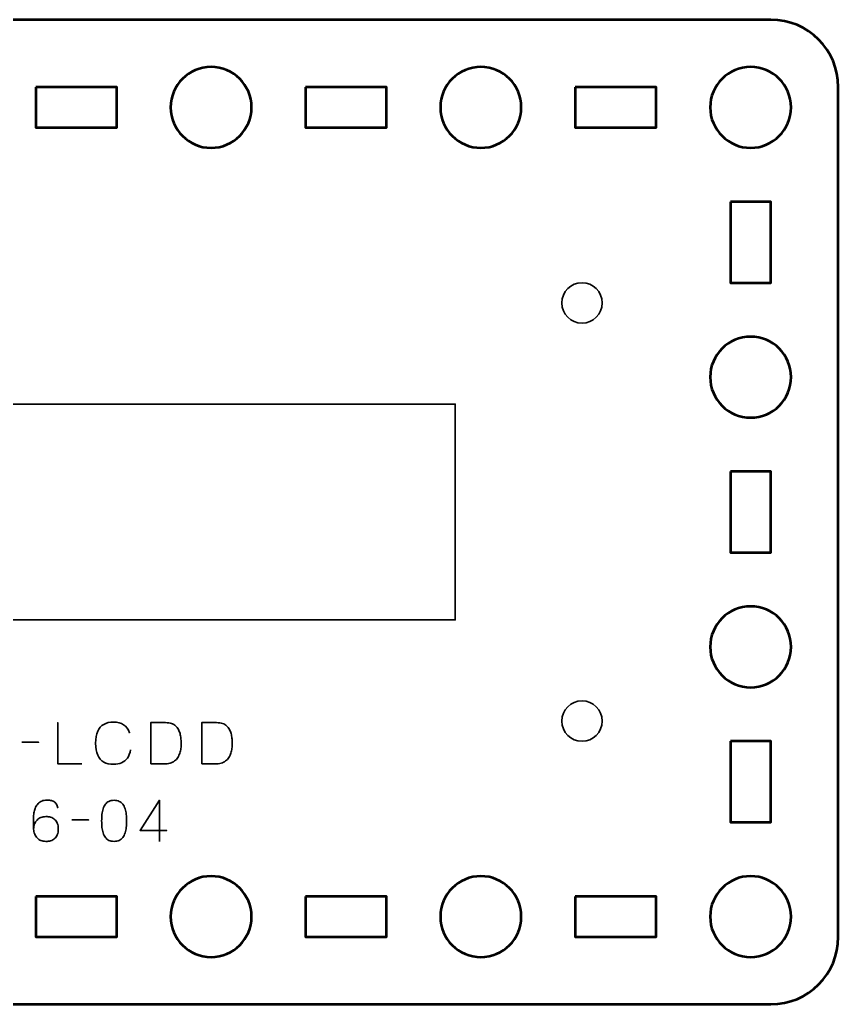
# Model space of a CAD drawing. Header units: centimetres. Extents: x -64.7 to 31.2, y -38.5 to 7.
# Drawn here: x -41.92 to -35.85, y -18.5 to -11.2 of the extents above; entities that cross this region are included whole.
import ezdxf

# ---------------------------------------------------------------- set-up
doc = ezdxf.new("R2010")
doc.units = ezdxf.units.CM
doc.header["$MEASUREMENT"] = 0
doc.layers.add('Layer 1', color=7, linetype='Continuous')

msp = doc.modelspace()

# ---------------------------------------------------------------- linework, layer by layer
at = {"layer": 'Layer 1', "lineweight": 53}
for points, knots in [([(-46.64991, -11.19999), (-46.64991, -11.19999), (-36.34994, -11.19999), (-36.34994, -11.19999), (-36.34994, -11.19999), (-36.07295, -11.19999), (-35.84999, -11.42308), (-35.84999, -11.70008), (-35.84999, -11.70008), (-35.84999, -11.70008), (-35.84999, -18.00005), (-35.84999, -18.00005), (-35.84999, -18.00005), (-35.84999, -18.27702), (-36.07295, -18.50001), (-36.34994, -18.50001), (-36.34994, -18.50001), (-36.34994, -18.50001), (-46.64991, -18.50001), (-46.64991, -18.50001), (-46.64991, -18.50001), (-46.92691, -18.50001), (-47.15001, -18.27702), (-47.15001, -18.00005), (-47.15001, -18.00005), (-47.15001, -18.00005), (-47.15001, -11.70008), (-47.15001, -11.70008), (-47.15001, -11.70008), (-47.15001, -11.42308), (-46.92691, -11.19999), (-46.64991, -11.19999)], [0, 0, 0, 0, 0.125, 0.125, 0.125, 0.125, 0.25, 0.25, 0.25, 0.25, 0.375, 0.375, 0.375, 0.375, 0.5, 0.5, 0.5, 0.5, 0.625, 0.625, 0.625, 0.625, 0.75, 0.75, 0.75, 0.75, 0.875, 0.875, 0.875, 0.875, 1, 1, 1, 1]), ([(-40.20001, -11.85002), (-40.20001, -12.01579), (-40.33425, -12.15002), (-40.50002, -12.15002), (-40.50002, -12.15002), (-40.66568, -12.15002), (-40.80002, -12.01579), (-40.80002, -11.85002), (-40.80002, -11.85002), (-40.80002, -11.68435), (-40.66568, -11.55001), (-40.50002, -11.55001), (-40.50002, -11.55001), (-40.33425, -11.55001), (-40.20001, -11.68435), (-40.20001, -11.85002)], [0, 0, 0, 0, 0.25, 0.25, 0.25, 0.25, 0.5, 0.5, 0.5, 0.5, 0.75, 0.75, 0.75, 0.75, 1, 1, 1, 1]), ([(-38.19994, -11.85002), (-38.19994, -12.01579), (-38.33431, -12.15002), (-38.49994, -12.15002), (-38.49994, -12.15002), (-38.66571, -12.15002), (-38.79994, -12.01579), (-38.79994, -11.85002), (-38.79994, -11.85002), (-38.79994, -11.68435), (-38.66571, -11.55001), (-38.49994, -11.55001), (-38.49994, -11.55001), (-38.33431, -11.55001), (-38.19994, -11.68435), (-38.19994, -11.85002)], [0, 0, 0, 0, 0.25, 0.25, 0.25, 0.25, 0.5, 0.5, 0.5, 0.5, 0.75, 0.75, 0.75, 0.75, 1, 1, 1, 1]), ([(-36.20002, -11.85002), (-36.20002, -12.01579), (-36.33435, -12.15002), (-36.49997, -12.15002), (-36.49997, -12.15002), (-36.66564, -12.15002), (-36.79998, -12.01579), (-36.79998, -11.85002), (-36.79998, -11.85002), (-36.79998, -11.68435), (-36.66564, -11.55001), (-36.49997, -11.55001), (-36.49997, -11.55001), (-36.33435, -11.55001), (-36.20002, -11.68435), (-36.20002, -11.85002)], [0, 0, 0, 0, 0.25, 0.25, 0.25, 0.25, 0.5, 0.5, 0.5, 0.5, 0.75, 0.75, 0.75, 0.75, 1, 1, 1, 1]), ([(-41.79993, -11.70008), (-41.79993, -11.70008), (-41.19993, -11.70008), (-41.19993, -11.70008), (-41.19993, -11.70008), (-41.19993, -11.70008), (-41.19993, -12.00009), (-41.19993, -12.00009), (-41.19993, -12.00009), (-41.19993, -12.00009), (-41.79993, -12.00009), (-41.79993, -12.00009), (-41.79993, -12.00009), (-41.79993, -12.00009), (-41.79993, -11.70008), (-41.79993, -11.70008)], [0, 0, 0, 0, 0.25, 0.25, 0.25, 0.25, 0.5, 0.5, 0.5, 0.5, 0.75, 0.75, 0.75, 0.75, 1, 1, 1, 1]), ([(-39.79996, -11.70008), (-39.79996, -11.70008), (-39.19996, -11.70008), (-39.19996, -11.70008), (-39.19996, -11.70008), (-39.19996, -11.70008), (-39.19996, -12.00009), (-39.19996, -12.00009), (-39.19996, -12.00009), (-39.19996, -12.00009), (-39.79996, -12.00009), (-39.79996, -12.00009), (-39.79996, -12.00009), (-39.79996, -12.00009), (-39.79996, -11.70008), (-39.79996, -11.70008)], [0, 0, 0, 0, 0.25, 0.25, 0.25, 0.25, 0.5, 0.5, 0.5, 0.5, 0.75, 0.75, 0.75, 0.75, 1, 1, 1, 1]), ([(-37.80003, -11.70008), (-37.80003, -11.70008), (-37.20003, -11.70008), (-37.20003, -11.70008), (-37.20003, -11.70008), (-37.20003, -11.70008), (-37.20003, -12.00009), (-37.20003, -12.00009), (-37.20003, -12.00009), (-37.20003, -12.00009), (-37.80003, -12.00009), (-37.80003, -12.00009), (-37.80003, -12.00009), (-37.80003, -12.00009), (-37.80003, -11.70008), (-37.80003, -11.70008)], [0, 0, 0, 0, 0.25, 0.25, 0.25, 0.25, 0.5, 0.5, 0.5, 0.5, 0.75, 0.75, 0.75, 0.75, 1, 1, 1, 1]), ([(-36.64991, -12.55003), (-36.64991, -12.55003), (-36.3499, -12.55003), (-36.3499, -12.55003), (-36.3499, -12.55003), (-36.3499, -12.55003), (-36.3499, -13.15004), (-36.3499, -13.15004), (-36.3499, -13.15004), (-36.3499, -13.15004), (-36.64991, -13.15004), (-36.64991, -13.15004), (-36.64991, -13.15004), (-36.64991, -13.15004), (-36.64991, -12.55003), (-36.64991, -12.55003)], [0, 0, 0, 0, 0.25, 0.25, 0.25, 0.25, 0.5, 0.5, 0.5, 0.5, 0.75, 0.75, 0.75, 0.75, 1, 1, 1, 1]), ([(-36.20002, -13.85009), (-36.20002, -14.01572), (-36.33435, -14.15009), (-36.49997, -14.15009), (-36.49997, -14.15009), (-36.66564, -14.15009), (-36.79998, -14.01572), (-36.79998, -13.85009), (-36.79998, -13.85009), (-36.79998, -13.68432), (-36.66564, -13.55009), (-36.49997, -13.55009), (-36.49997, -13.55009), (-36.33435, -13.55009), (-36.20002, -13.68432), (-36.20002, -13.85009)], [0, 0, 0, 0, 0.25, 0.25, 0.25, 0.25, 0.5, 0.5, 0.5, 0.5, 0.75, 0.75, 0.75, 0.75, 1, 1, 1, 1]), ([(-36.64991, -14.55), (-36.64991, -14.55), (-36.3499, -14.55), (-36.3499, -14.55), (-36.3499, -14.55), (-36.3499, -14.55), (-36.3499, -15.14999), (-36.3499, -15.14999), (-36.3499, -15.14999), (-36.3499, -15.14999), (-36.64991, -15.14999), (-36.64991, -15.14999), (-36.64991, -15.14999), (-36.64991, -15.14999), (-36.64991, -14.55), (-36.64991, -14.55)], [0, 0, 0, 0, 0.25, 0.25, 0.25, 0.25, 0.5, 0.5, 0.5, 0.5, 0.75, 0.75, 0.75, 0.75, 1, 1, 1, 1]), ([(-36.20002, -15.85001), (-36.20002, -16.01568), (-36.33435, -16.15001), (-36.49997, -16.15001), (-36.49997, -16.15001), (-36.66564, -16.15001), (-36.79998, -16.01568), (-36.79998, -15.85001), (-36.79998, -15.85001), (-36.79998, -15.68438), (-36.66564, -15.55001), (-36.49997, -15.55001), (-36.49997, -15.55001), (-36.33435, -15.55001), (-36.20002, -15.68438), (-36.20002, -15.85001)], [0, 0, 0, 0, 0.25, 0.25, 0.25, 0.25, 0.5, 0.5, 0.5, 0.5, 0.75, 0.75, 0.75, 0.75, 1, 1, 1, 1]), ([(-36.64991, -16.55006), (-36.64991, -16.55006), (-36.3499, -16.55006), (-36.3499, -16.55006), (-36.3499, -16.55006), (-36.3499, -16.55006), (-36.3499, -17.15007), (-36.3499, -17.15007), (-36.3499, -17.15007), (-36.3499, -17.15007), (-36.64991, -17.15007), (-36.64991, -17.15007), (-36.64991, -17.15007), (-36.64991, -17.15007), (-36.64991, -16.55006), (-36.64991, -16.55006)], [0, 0, 0, 0, 0.25, 0.25, 0.25, 0.25, 0.5, 0.5, 0.5, 0.5, 0.75, 0.75, 0.75, 0.75, 1, 1, 1, 1]), ([(-40.20001, -17.84998), (-40.20001, -18.01575), (-40.33425, -18.14998), (-40.50002, -18.14998), (-40.50002, -18.14998), (-40.66568, -18.14998), (-40.80002, -18.01575), (-40.80002, -17.84998), (-40.80002, -17.84998), (-40.80002, -17.68431), (-40.66568, -17.54998), (-40.50002, -17.54998), (-40.50002, -17.54998), (-40.33425, -17.54998), (-40.20001, -17.68431), (-40.20001, -17.84998)], [0, 0, 0, 0, 0.25, 0.25, 0.25, 0.25, 0.5, 0.5, 0.5, 0.5, 0.75, 0.75, 0.75, 0.75, 1, 1, 1, 1]), ([(-38.19994, -17.84998), (-38.19994, -18.01575), (-38.33431, -18.14998), (-38.49994, -18.14998), (-38.49994, -18.14998), (-38.66571, -18.14998), (-38.79994, -18.01575), (-38.79994, -17.84998), (-38.79994, -17.84998), (-38.79994, -17.68431), (-38.66571, -17.54998), (-38.49994, -17.54998), (-38.49994, -17.54998), (-38.33431, -17.54998), (-38.19994, -17.68431), (-38.19994, -17.84998)], [0, 0, 0, 0, 0.25, 0.25, 0.25, 0.25, 0.5, 0.5, 0.5, 0.5, 0.75, 0.75, 0.75, 0.75, 1, 1, 1, 1]), ([(-36.20002, -17.84998), (-36.20002, -18.01575), (-36.33435, -18.14998), (-36.49997, -18.14998), (-36.49997, -18.14998), (-36.66564, -18.14998), (-36.79998, -18.01575), (-36.79998, -17.84998), (-36.79998, -17.84998), (-36.79998, -17.68431), (-36.66564, -17.54998), (-36.49997, -17.54998), (-36.49997, -17.54998), (-36.33435, -17.54998), (-36.20002, -17.68431), (-36.20002, -17.84998)], [0, 0, 0, 0, 0.25, 0.25, 0.25, 0.25, 0.5, 0.5, 0.5, 0.5, 0.75, 0.75, 0.75, 0.75, 1, 1, 1, 1]), ([(-41.79993, -17.70005), (-41.79993, -17.70005), (-41.19993, -17.70005), (-41.19993, -17.70005), (-41.19993, -17.70005), (-41.19993, -17.70005), (-41.19993, -18.00005), (-41.19993, -18.00005), (-41.19993, -18.00005), (-41.19993, -18.00005), (-41.79993, -18.00005), (-41.79993, -18.00005), (-41.79993, -18.00005), (-41.79993, -18.00005), (-41.79993, -17.70005), (-41.79993, -17.70005)], [0, 0, 0, 0, 0.25, 0.25, 0.25, 0.25, 0.5, 0.5, 0.5, 0.5, 0.75, 0.75, 0.75, 0.75, 1, 1, 1, 1]), ([(-39.79996, -17.70005), (-39.79996, -17.70005), (-39.19996, -17.70005), (-39.19996, -17.70005), (-39.19996, -17.70005), (-39.19996, -17.70005), (-39.19996, -18.00005), (-39.19996, -18.00005), (-39.19996, -18.00005), (-39.19996, -18.00005), (-39.79996, -18.00005), (-39.79996, -18.00005), (-39.79996, -18.00005), (-39.79996, -18.00005), (-39.79996, -17.70005), (-39.79996, -17.70005)], [0, 0, 0, 0, 0.25, 0.25, 0.25, 0.25, 0.5, 0.5, 0.5, 0.5, 0.75, 0.75, 0.75, 0.75, 1, 1, 1, 1]), ([(-37.80003, -17.70005), (-37.80003, -17.70005), (-37.20003, -17.70005), (-37.20003, -17.70005), (-37.20003, -17.70005), (-37.20003, -17.70005), (-37.20003, -18.00005), (-37.20003, -18.00005), (-37.20003, -18.00005), (-37.20003, -18.00005), (-37.80003, -18.00005), (-37.80003, -18.00005), (-37.80003, -18.00005), (-37.80003, -18.00005), (-37.80003, -17.70005), (-37.80003, -17.70005)], [0, 0, 0, 0, 0.25, 0.25, 0.25, 0.25, 0.5, 0.5, 0.5, 0.5, 0.75, 0.75, 0.75, 0.75, 1, 1, 1, 1])]:
    msp.add_open_spline(points, degree=3, knots=knots, dxfattribs=at)
at = {"layer": 'Layer 1', "color": 250, "lineweight": 35}
for points in [[(-37.75, -13.15), (-37.66738, -13.15), (-37.6, -13.21738), (-37.6, -13.3), (-37.6, -13.3), (-37.6, -13.38262), (-37.66738, -13.45), (-37.75, -13.45), (-37.75, -13.45), (-37.83262, -13.45), (-37.9, -13.38262), (-37.9, -13.3), (-37.9, -13.3), (-37.9, -13.21738), (-37.83262, -13.15), (-37.75, -13.15)], [(-44.3105, -14.05), (-44.3105, -14.05), (-38.6895, -14.05), (-38.6895, -14.05), (-38.6895, -14.05), (-38.6895, -14.05), (-38.6895, -15.65), (-38.6895, -15.65), (-38.6895, -15.65), (-38.6895, -15.65), (-44.3105, -15.65), (-44.3105, -15.65), (-44.3105, -15.65), (-44.3105, -15.65), (-44.3105, -14.05), (-44.3105, -14.05)], [(-37.75, -16.25), (-37.66738, -16.25), (-37.6, -16.31738), (-37.6, -16.4), (-37.6, -16.4), (-37.6, -16.48262), (-37.66738, -16.55), (-37.75, -16.55), (-37.75, -16.55), (-37.83262, -16.55), (-37.9, -16.48262), (-37.9, -16.4), (-37.9, -16.4), (-37.9, -16.31738), (-37.83262, -16.25), (-37.75, -16.25)]]:
    msp.add_open_spline(points, degree=3, knots=[0, 0, 0, 0, 0.25, 0.25, 0.25, 0.25, 0.5, 0.5, 0.5, 0.5, 0.75, 0.75, 0.75, 0.75, 1, 1, 1, 1], dxfattribs=at)
at = {"layer": 'Layer 1', "color": 30, "lineweight": 35}
for points, knots in [([(-41.45811, -16.71684), (-41.45811, -16.71684), (-41.63633, -16.71684), (-41.63633, -16.71684), (-41.63633, -16.71684), (-41.63633, -16.71684), (-41.63633, -16.41162), (-41.63633, -16.41162), (-41.63633, -16.41162), (-41.63633, -16.41162), (-41.63633, -16.71684), (-41.63633, -16.71684), (-41.63633, -16.71684), (-41.63633, -16.71684), (-41.45811, -16.71684), (-41.45811, -16.71684)], [0, 0, 0, 0, 0.25, 0.25, 0.25, 0.25, 0.5, 0.5, 0.5, 0.5, 0.75, 0.75, 0.75, 0.75, 1, 1, 1, 1]), ([(-41.09701, -16.61439), (-41.10153, -16.63859), (-41.10943, -16.65856), (-41.12051, -16.67422), (-41.12051, -16.67422), (-41.13165, -16.68982), (-41.14591, -16.70139), (-41.16326, -16.70894), (-41.16326, -16.70894), (-41.18055, -16.71649), (-41.20087, -16.7203), (-41.22401, -16.72023), (-41.22401, -16.72023), (-41.25216, -16.7203), (-41.27608, -16.71486), (-41.2957, -16.70379), (-41.2957, -16.70379), (-41.31531, -16.69278), (-41.33027, -16.67578), (-41.34057, -16.65271), (-41.34057, -16.65271), (-41.35087, -16.62963), (-41.35602, -16.60007), (-41.35609, -16.56402), (-41.35609, -16.56402), (-41.35602, -16.52811), (-41.35087, -16.49861), (-41.34057, -16.47554), (-41.34057, -16.47554), (-41.33027, -16.45247), (-41.31531, -16.4354), (-41.2957, -16.42432), (-41.2957, -16.42432), (-41.27608, -16.41324), (-41.25216, -16.40774), (-41.22401, -16.40781), (-41.22401, -16.40781), (-41.19388, -16.40774), (-41.16863, -16.41416), (-41.14831, -16.42707), (-41.14831, -16.42707), (-41.12806, -16.43998), (-41.11317, -16.45995), (-41.10379, -16.48697), (-41.10379, -16.48697), (-41.11317, -16.45995), (-41.12806, -16.43998), (-41.14831, -16.42707), (-41.14831, -16.42707), (-41.16863, -16.41416), (-41.19388, -16.40774), (-41.22401, -16.40781), (-41.22401, -16.40781), (-41.25216, -16.40774), (-41.27608, -16.41324), (-41.2957, -16.42432), (-41.2957, -16.42432), (-41.31531, -16.4354), (-41.33027, -16.45247), (-41.34057, -16.47554), (-41.34057, -16.47554), (-41.35087, -16.49861), (-41.35602, -16.52811), (-41.35609, -16.56402), (-41.35609, -16.56402), (-41.35602, -16.60007), (-41.35087, -16.62963), (-41.34057, -16.65271), (-41.34057, -16.65271), (-41.33027, -16.67578), (-41.31531, -16.69278), (-41.2957, -16.70379), (-41.2957, -16.70379), (-41.27608, -16.71486), (-41.25216, -16.7203), (-41.22401, -16.72023), (-41.22401, -16.72023), (-41.20087, -16.7203), (-41.18055, -16.71649), (-41.16326, -16.70894), (-41.16326, -16.70894), (-41.14591, -16.70139), (-41.13165, -16.68982), (-41.12051, -16.67422), (-41.12051, -16.67422), (-41.10943, -16.65856), (-41.10153, -16.63859), (-41.09701, -16.61439)], [0, 0, 0, 0, 0.0454545, 0.0454545, 0.0454545, 0.0454545, 0.0909091, 0.0909091, 0.0909091, 0.0909091, 0.1363636, 0.1363636, 0.1363636, 0.1363636, 0.1818182, 0.1818182, 0.1818182, 0.1818182, 0.2272727, 0.2272727, 0.2272727, 0.2272727, 0.2727273, 0.2727273, 0.2727273, 0.2727273, 0.3181818, 0.3181818, 0.3181818, 0.3181818, 0.3636364, 0.3636364, 0.3636364, 0.3636364, 0.4090909, 0.4090909, 0.4090909, 0.4090909, 0.4545455, 0.4545455, 0.4545455, 0.4545455, 0.5, 0.5, 0.5, 0.5, 0.5454545, 0.5454545, 0.5454545, 0.5454545, 0.5909091, 0.5909091, 0.5909091, 0.5909091, 0.6363636, 0.6363636, 0.6363636, 0.6363636, 0.6818182, 0.6818182, 0.6818182, 0.6818182, 0.7272727, 0.7272727, 0.7272727, 0.7272727, 0.7727273, 0.7727273, 0.7727273, 0.7727273, 0.8181818, 0.8181818, 0.8181818, 0.8181818, 0.8636364, 0.8636364, 0.8636364, 0.8636364, 0.9090909, 0.9090909, 0.9090909, 0.9090909, 0.9545455, 0.9545455, 0.9545455, 0.9545455, 1, 1, 1, 1]), ([(-40.94715, -16.71684), (-40.94715, -16.71684), (-40.94715, -16.41162), (-40.94715, -16.41162), (-40.94715, -16.41162), (-40.94715, -16.41162), (-40.83708, -16.41162), (-40.83708, -16.41162), (-40.83708, -16.41162), (-40.82036, -16.41169), (-40.8059, -16.41388), (-40.79369, -16.41818), (-40.79369, -16.41818), (-40.78156, -16.42248), (-40.77126, -16.42841), (-40.76293, -16.43589), (-40.76293, -16.43589), (-40.75454, -16.44344), (-40.74776, -16.45212), (-40.74247, -16.46185), (-40.74247, -16.46185), (-40.73718, -16.47166), (-40.73309, -16.4821), (-40.73019, -16.49318), (-40.73019, -16.49318), (-40.7273, -16.50419), (-40.72526, -16.51541), (-40.72399, -16.52676), (-40.72399, -16.52676), (-40.72272, -16.53812), (-40.72187, -16.54913), (-40.72152, -16.55978), (-40.72152, -16.55978), (-40.72102, -16.57044), (-40.72137, -16.58166), (-40.7225, -16.59344), (-40.7225, -16.59344), (-40.72363, -16.60522), (-40.72575, -16.617), (-40.72892, -16.62872), (-40.72892, -16.62872), (-40.73203, -16.64043), (-40.73647, -16.65158), (-40.74219, -16.66209), (-40.74219, -16.66209), (-40.74783, -16.67267), (-40.75503, -16.68206), (-40.76364, -16.69024), (-40.76364, -16.69024), (-40.77232, -16.69843), (-40.78269, -16.70492), (-40.79482, -16.70964), (-40.79482, -16.70964), (-40.80696, -16.71437), (-40.82107, -16.71677), (-40.83708, -16.71684), (-40.83708, -16.71684), (-40.83708, -16.71684), (-40.94715, -16.71684), (-40.94715, -16.71684)], [0, 0, 0, 0, 0.0666667, 0.0666667, 0.0666667, 0.0666667, 0.1333333, 0.1333333, 0.1333333, 0.1333333, 0.2, 0.2, 0.2, 0.2, 0.2666667, 0.2666667, 0.2666667, 0.2666667, 0.3333333, 0.3333333, 0.3333333, 0.3333333, 0.4, 0.4, 0.4, 0.4, 0.4666667, 0.4666667, 0.4666667, 0.4666667, 0.5333333, 0.5333333, 0.5333333, 0.5333333, 0.6, 0.6, 0.6, 0.6, 0.6666667, 0.6666667, 0.6666667, 0.6666667, 0.7333333, 0.7333333, 0.7333333, 0.7333333, 0.8, 0.8, 0.8, 0.8, 0.8666667, 0.8666667, 0.8666667, 0.8666667, 0.9333333, 0.9333333, 0.9333333, 0.9333333, 1, 1, 1, 1]), ([(-40.94715, -16.71684), (-40.94715, -16.71684), (-40.94715, -16.41162), (-40.94715, -16.41162), (-40.94715, -16.41162), (-40.94715, -16.41162), (-40.83708, -16.41162), (-40.83708, -16.41162), (-40.83708, -16.41162), (-40.82036, -16.41169), (-40.8059, -16.41388), (-40.79369, -16.41818), (-40.79369, -16.41818), (-40.78156, -16.42248), (-40.77126, -16.42841), (-40.76293, -16.43589), (-40.76293, -16.43589), (-40.75454, -16.44344), (-40.74776, -16.45212), (-40.74247, -16.46185), (-40.74247, -16.46185), (-40.73718, -16.47166), (-40.73309, -16.4821), (-40.73019, -16.49318), (-40.73019, -16.49318), (-40.7273, -16.50419), (-40.72526, -16.51541), (-40.72399, -16.52676), (-40.72399, -16.52676), (-40.72272, -16.53812), (-40.72187, -16.54913), (-40.72152, -16.55978), (-40.72152, -16.55978), (-40.72102, -16.57044), (-40.72137, -16.58166), (-40.7225, -16.59344), (-40.7225, -16.59344), (-40.72363, -16.60522), (-40.72575, -16.617), (-40.72892, -16.62872), (-40.72892, -16.62872), (-40.73203, -16.64043), (-40.73647, -16.65158), (-40.74219, -16.66209), (-40.74219, -16.66209), (-40.74783, -16.67267), (-40.75503, -16.68206), (-40.76364, -16.69024), (-40.76364, -16.69024), (-40.77232, -16.69843), (-40.78269, -16.70492), (-40.79482, -16.70964), (-40.79482, -16.70964), (-40.80696, -16.71437), (-40.82107, -16.71677), (-40.83708, -16.71684), (-40.83708, -16.71684), (-40.83708, -16.71684), (-40.94715, -16.71684), (-40.94715, -16.71684)], [0, 0, 0, 0, 0.0666667, 0.0666667, 0.0666667, 0.0666667, 0.1333333, 0.1333333, 0.1333333, 0.1333333, 0.2, 0.2, 0.2, 0.2, 0.2666667, 0.2666667, 0.2666667, 0.2666667, 0.3333333, 0.3333333, 0.3333333, 0.3333333, 0.4, 0.4, 0.4, 0.4, 0.4666667, 0.4666667, 0.4666667, 0.4666667, 0.5333333, 0.5333333, 0.5333333, 0.5333333, 0.6, 0.6, 0.6, 0.6, 0.6666667, 0.6666667, 0.6666667, 0.6666667, 0.7333333, 0.7333333, 0.7333333, 0.7333333, 0.8, 0.8, 0.8, 0.8, 0.8666667, 0.8666667, 0.8666667, 0.8666667, 0.9333333, 0.9333333, 0.9333333, 0.9333333, 1, 1, 1, 1]), ([(-40.56869, -16.71684), (-40.56869, -16.71684), (-40.56869, -16.41162), (-40.56869, -16.41162), (-40.56869, -16.41162), (-40.56869, -16.41162), (-40.45862, -16.41162), (-40.45862, -16.41162), (-40.45862, -16.41162), (-40.4419, -16.41169), (-40.42744, -16.41388), (-40.41523, -16.41818), (-40.41523, -16.41818), (-40.4031, -16.42248), (-40.3928, -16.42841), (-40.38447, -16.43589), (-40.38447, -16.43589), (-40.37608, -16.44344), (-40.3693, -16.45212), (-40.36401, -16.46185), (-40.36401, -16.46185), (-40.35872, -16.47166), (-40.35463, -16.4821), (-40.35173, -16.49318), (-40.35173, -16.49318), (-40.34884, -16.50419), (-40.3468, -16.51541), (-40.34553, -16.52676), (-40.34553, -16.52676), (-40.34426, -16.53812), (-40.34341, -16.54913), (-40.34306, -16.55978), (-40.34306, -16.55978), (-40.34256, -16.57044), (-40.34291, -16.58166), (-40.34404, -16.59344), (-40.34404, -16.59344), (-40.34517, -16.60522), (-40.34729, -16.617), (-40.35046, -16.62872), (-40.35046, -16.62872), (-40.35357, -16.64043), (-40.35801, -16.65158), (-40.36373, -16.66209), (-40.36373, -16.66209), (-40.36937, -16.67267), (-40.37657, -16.68206), (-40.38518, -16.69024), (-40.38518, -16.69024), (-40.39386, -16.69843), (-40.40423, -16.70492), (-40.41636, -16.70964), (-40.41636, -16.70964), (-40.4285, -16.71437), (-40.44261, -16.71677), (-40.45862, -16.71684), (-40.45862, -16.71684), (-40.45862, -16.71684), (-40.56869, -16.71684), (-40.56869, -16.71684)], [0, 0, 0, 0, 0.0666667, 0.0666667, 0.0666667, 0.0666667, 0.1333333, 0.1333333, 0.1333333, 0.1333333, 0.2, 0.2, 0.2, 0.2, 0.2666667, 0.2666667, 0.2666667, 0.2666667, 0.3333333, 0.3333333, 0.3333333, 0.3333333, 0.4, 0.4, 0.4, 0.4, 0.4666667, 0.4666667, 0.4666667, 0.4666667, 0.5333333, 0.5333333, 0.5333333, 0.5333333, 0.6, 0.6, 0.6, 0.6, 0.6666667, 0.6666667, 0.6666667, 0.6666667, 0.7333333, 0.7333333, 0.7333333, 0.7333333, 0.8, 0.8, 0.8, 0.8, 0.8666667, 0.8666667, 0.8666667, 0.8666667, 0.9333333, 0.9333333, 0.9333333, 0.9333333, 1, 1, 1, 1]), ([(-40.56869, -16.71684), (-40.56869, -16.71684), (-40.56869, -16.41162), (-40.56869, -16.41162), (-40.56869, -16.41162), (-40.56869, -16.41162), (-40.45862, -16.41162), (-40.45862, -16.41162), (-40.45862, -16.41162), (-40.4419, -16.41169), (-40.42744, -16.41388), (-40.41523, -16.41818), (-40.41523, -16.41818), (-40.4031, -16.42248), (-40.3928, -16.42841), (-40.38447, -16.43589), (-40.38447, -16.43589), (-40.37608, -16.44344), (-40.3693, -16.45212), (-40.36401, -16.46185), (-40.36401, -16.46185), (-40.35872, -16.47166), (-40.35463, -16.4821), (-40.35173, -16.49318), (-40.35173, -16.49318), (-40.34884, -16.50419), (-40.3468, -16.51541), (-40.34553, -16.52676), (-40.34553, -16.52676), (-40.34426, -16.53812), (-40.34341, -16.54913), (-40.34306, -16.55978), (-40.34306, -16.55978), (-40.34256, -16.57044), (-40.34291, -16.58166), (-40.34404, -16.59344), (-40.34404, -16.59344), (-40.34517, -16.60522), (-40.34729, -16.617), (-40.35046, -16.62872), (-40.35046, -16.62872), (-40.35357, -16.64043), (-40.35801, -16.65158), (-40.36373, -16.66209), (-40.36373, -16.66209), (-40.36937, -16.67267), (-40.37657, -16.68206), (-40.38518, -16.69024), (-40.38518, -16.69024), (-40.39386, -16.69843), (-40.40423, -16.70492), (-40.41636, -16.70964), (-40.41636, -16.70964), (-40.4285, -16.71437), (-40.44261, -16.71677), (-40.45862, -16.71684), (-40.45862, -16.71684), (-40.45862, -16.71684), (-40.56869, -16.71684), (-40.56869, -16.71684)], [0, 0, 0, 0, 0.0666667, 0.0666667, 0.0666667, 0.0666667, 0.1333333, 0.1333333, 0.1333333, 0.1333333, 0.2, 0.2, 0.2, 0.2, 0.2666667, 0.2666667, 0.2666667, 0.2666667, 0.3333333, 0.3333333, 0.3333333, 0.3333333, 0.4, 0.4, 0.4, 0.4, 0.4666667, 0.4666667, 0.4666667, 0.4666667, 0.5333333, 0.5333333, 0.5333333, 0.5333333, 0.6, 0.6, 0.6, 0.6, 0.6666667, 0.6666667, 0.6666667, 0.6666667, 0.7333333, 0.7333333, 0.7333333, 0.7333333, 0.8, 0.8, 0.8, 0.8, 0.8666667, 0.8666667, 0.8666667, 0.8666667, 0.9333333, 0.9333333, 0.9333333, 0.9333333, 1, 1, 1, 1]), ([(-41.90218, -16.55724), (-41.90218, -16.55724), (-41.77899, -16.55724), (-41.77899, -16.55724), (-41.77899, -16.55724), (-41.77899, -16.55724), (-41.90218, -16.55724), (-41.90218, -16.55724)], [0, 0, 0, 0, 0.5, 0.5, 0.5, 0.5, 1, 1, 1, 1]), ([(-41.81539, -17.20029), (-41.81532, -17.18646), (-41.81307, -17.17397), (-41.80855, -17.16268), (-41.80855, -17.16268), (-41.80411, -17.15146), (-41.79783, -17.1418), (-41.78971, -17.13368), (-41.78971, -17.13368), (-41.78167, -17.12564), (-41.77214, -17.11943), (-41.76128, -17.11506), (-41.76128, -17.11506), (-41.75041, -17.11068), (-41.73849, -17.1085), (-41.72565, -17.10842), (-41.72565, -17.10842), (-41.71274, -17.10835), (-41.70067, -17.10998), (-41.68945, -17.11322), (-41.68945, -17.11322), (-41.67823, -17.1164), (-41.66843, -17.12162), (-41.65989, -17.12882), (-41.65989, -17.12882), (-41.65135, -17.13594), (-41.64465, -17.1454), (-41.63985, -17.15718), (-41.63985, -17.15718), (-41.63506, -17.16896), (-41.63259, -17.18328), (-41.63252, -17.20029), (-41.63252, -17.20029), (-41.63259, -17.21729), (-41.63506, -17.23161), (-41.63985, -17.2434), (-41.63985, -17.2434), (-41.64465, -17.25518), (-41.65135, -17.26463), (-41.65989, -17.27176), (-41.65989, -17.27176), (-41.66843, -17.27896), (-41.67823, -17.28418), (-41.68945, -17.28735), (-41.68945, -17.28735), (-41.70067, -17.2906), (-41.71274, -17.29222), (-41.72565, -17.29215), (-41.72565, -17.29215), (-41.73849, -17.29208), (-41.75027, -17.28989), (-41.76107, -17.28552), (-41.76107, -17.28552), (-41.77179, -17.28114), (-41.7811, -17.27493), (-41.78908, -17.26682), (-41.78908, -17.26682), (-41.79705, -17.25878), (-41.80333, -17.24911), (-41.80784, -17.23782), (-41.80784, -17.23782), (-41.81243, -17.2266), (-41.8149, -17.21412), (-41.81539, -17.20029), (-41.81539, -17.20029), (-41.81568, -17.1933), (-41.81603, -17.18498), (-41.81652, -17.17531), (-41.81652, -17.17531), (-41.81702, -17.16557), (-41.8173, -17.15499), (-41.81737, -17.14363), (-41.81737, -17.14363), (-41.81744, -17.1322), (-41.81709, -17.12042), (-41.81617, -17.10835), (-41.81617, -17.10835), (-41.81532, -17.09622), (-41.81363, -17.08429), (-41.81116, -17.07251), (-41.81116, -17.07251), (-41.80869, -17.0608), (-41.80516, -17.04972), (-41.80051, -17.03935), (-41.80051, -17.03935), (-41.79585, -17.02898), (-41.78985, -17.01981), (-41.78244, -17.01183), (-41.78244, -17.01183), (-41.77497, -17.00386), (-41.76586, -16.99758), (-41.75507, -16.993), (-41.75507, -16.993), (-41.74427, -16.98848), (-41.7315, -16.98615), (-41.71676, -16.98608), (-41.71676, -16.98608), (-41.70392, -16.98615), (-41.69305, -16.98742), (-41.68402, -16.98989), (-41.68402, -16.98989), (-41.67499, -16.99236), (-41.66758, -16.99568), (-41.66165, -16.99977), (-41.66165, -16.99977), (-41.6558, -17.00393), (-41.65114, -17.00845), (-41.64776, -17.01346), (-41.64776, -17.01346), (-41.64437, -17.0184), (-41.64183, -17.02341), (-41.64028, -17.02842), (-41.64028, -17.02842), (-41.63865, -17.03342), (-41.6376, -17.03808), (-41.63717, -17.04239), (-41.63717, -17.04239), (-41.6376, -17.03808), (-41.63865, -17.03342), (-41.64028, -17.02842), (-41.64028, -17.02842), (-41.64183, -17.02341), (-41.64437, -17.0184), (-41.64776, -17.01346), (-41.64776, -17.01346), (-41.65114, -17.00845), (-41.6558, -17.00393), (-41.66165, -16.99977), (-41.66165, -16.99977), (-41.66758, -16.99568), (-41.67499, -16.99236), (-41.68402, -16.98989), (-41.68402, -16.98989), (-41.69305, -16.98742), (-41.70392, -16.98615), (-41.71676, -16.98608), (-41.71676, -16.98608), (-41.7315, -16.98615), (-41.74427, -16.98848), (-41.75507, -16.993), (-41.75507, -16.993), (-41.76586, -16.99758), (-41.77497, -17.00386), (-41.78244, -17.01183), (-41.78244, -17.01183), (-41.78985, -17.01981), (-41.79585, -17.02898), (-41.80051, -17.03935), (-41.80051, -17.03935), (-41.80516, -17.04972), (-41.80869, -17.0608), (-41.81116, -17.07251), (-41.81116, -17.07251), (-41.81363, -17.08429), (-41.81532, -17.09622), (-41.81617, -17.10835), (-41.81617, -17.10835), (-41.81709, -17.12042), (-41.81744, -17.1322), (-41.81737, -17.14363), (-41.81737, -17.14363), (-41.8173, -17.15499), (-41.81702, -17.16557), (-41.81652, -17.17531), (-41.81652, -17.17531), (-41.81603, -17.18498), (-41.81568, -17.1933), (-41.81539, -17.20029), (-41.81539, -17.20029), (-41.8149, -17.21412), (-41.81243, -17.2266), (-41.80784, -17.23782), (-41.80784, -17.23782), (-41.80333, -17.24911), (-41.79705, -17.25878), (-41.78908, -17.26682), (-41.78908, -17.26682), (-41.7811, -17.27493), (-41.77179, -17.28114), (-41.76107, -17.28552), (-41.76107, -17.28552), (-41.75027, -17.28989), (-41.73849, -17.29208), (-41.72565, -17.29215), (-41.72565, -17.29215), (-41.71274, -17.29222), (-41.70067, -17.2906), (-41.68945, -17.28735), (-41.68945, -17.28735), (-41.67823, -17.28418), (-41.66843, -17.27896), (-41.65989, -17.27176), (-41.65989, -17.27176), (-41.65135, -17.26463), (-41.64465, -17.25518), (-41.63985, -17.2434), (-41.63985, -17.2434), (-41.63506, -17.23161), (-41.63259, -17.21729), (-41.63252, -17.20029), (-41.63252, -17.20029), (-41.63259, -17.18328), (-41.63506, -17.16896), (-41.63985, -17.15718), (-41.63985, -17.15718), (-41.64465, -17.1454), (-41.65135, -17.13594), (-41.65989, -17.12882), (-41.65989, -17.12882), (-41.66843, -17.12162), (-41.67823, -17.1164), (-41.68945, -17.11322), (-41.68945, -17.11322), (-41.70067, -17.10998), (-41.71274, -17.10835), (-41.72565, -17.10842), (-41.72565, -17.10842), (-41.73849, -17.1085), (-41.75041, -17.11068), (-41.76128, -17.11506), (-41.76128, -17.11506), (-41.77214, -17.11943), (-41.78167, -17.12564), (-41.78971, -17.13368), (-41.78971, -17.13368), (-41.79783, -17.1418), (-41.80411, -17.15146), (-41.80855, -17.16268), (-41.80855, -17.16268), (-41.81307, -17.17397), (-41.81532, -17.18646), (-41.81539, -17.20029)], [0, 0, 0, 0, 0.0172414, 0.0172414, 0.0172414, 0.0172414, 0.0344828, 0.0344828, 0.0344828, 0.0344828, 0.0517241, 0.0517241, 0.0517241, 0.0517241, 0.0689655, 0.0689655, 0.0689655, 0.0689655, 0.0862069, 0.0862069, 0.0862069, 0.0862069, 0.1034483, 0.1034483, 0.1034483, 0.1034483, 0.1206897, 0.1206897, 0.1206897, 0.1206897, 0.137931, 0.137931, 0.137931, 0.137931, 0.1551724, 0.1551724, 0.1551724, 0.1551724, 0.1724138, 0.1724138, 0.1724138, 0.1724138, 0.1896552, 0.1896552, 0.1896552, 0.1896552, 0.2068966, 0.2068966, 0.2068966, 0.2068966, 0.2241379, 0.2241379, 0.2241379, 0.2241379, 0.2413793, 0.2413793, 0.2413793, 0.2413793, 0.2586207, 0.2586207, 0.2586207, 0.2586207, 0.2758621, 0.2758621, 0.2758621, 0.2758621, 0.2931034, 0.2931034, 0.2931034, 0.2931034, 0.3103448, 0.3103448, 0.3103448, 0.3103448, 0.3275862, 0.3275862, 0.3275862, 0.3275862, 0.3448276, 0.3448276, 0.3448276, 0.3448276, 0.362069, 0.362069, 0.362069, 0.362069, 0.3793103, 0.3793103, 0.3793103, 0.3793103, 0.3965517, 0.3965517, 0.3965517, 0.3965517, 0.4137931, 0.4137931, 0.4137931, 0.4137931, 0.4310345, 0.4310345, 0.4310345, 0.4310345, 0.4482759, 0.4482759, 0.4482759, 0.4482759, 0.4655172, 0.4655172, 0.4655172, 0.4655172, 0.4827586, 0.4827586, 0.4827586, 0.4827586, 0.5, 0.5, 0.5, 0.5, 0.5172414, 0.5172414, 0.5172414, 0.5172414, 0.5344828, 0.5344828, 0.5344828, 0.5344828, 0.5517241, 0.5517241, 0.5517241, 0.5517241, 0.5689655, 0.5689655, 0.5689655, 0.5689655, 0.5862069, 0.5862069, 0.5862069, 0.5862069, 0.6034483, 0.6034483, 0.6034483, 0.6034483, 0.6206897, 0.6206897, 0.6206897, 0.6206897, 0.637931, 0.637931, 0.637931, 0.637931, 0.6551724, 0.6551724, 0.6551724, 0.6551724, 0.6724138, 0.6724138, 0.6724138, 0.6724138, 0.6896552, 0.6896552, 0.6896552, 0.6896552, 0.7068966, 0.7068966, 0.7068966, 0.7068966, 0.7241379, 0.7241379, 0.7241379, 0.7241379, 0.7413793, 0.7413793, 0.7413793, 0.7413793, 0.7586207, 0.7586207, 0.7586207, 0.7586207, 0.7758621, 0.7758621, 0.7758621, 0.7758621, 0.7931034, 0.7931034, 0.7931034, 0.7931034, 0.8103448, 0.8103448, 0.8103448, 0.8103448, 0.8275862, 0.8275862, 0.8275862, 0.8275862, 0.8448276, 0.8448276, 0.8448276, 0.8448276, 0.862069, 0.862069, 0.862069, 0.862069, 0.8793103, 0.8793103, 0.8793103, 0.8793103, 0.8965517, 0.8965517, 0.8965517, 0.8965517, 0.9137931, 0.9137931, 0.9137931, 0.9137931, 0.9310345, 0.9310345, 0.9310345, 0.9310345, 0.9482759, 0.9482759, 0.9482759, 0.9482759, 0.9655172, 0.9655172, 0.9655172, 0.9655172, 0.9827586, 0.9827586, 0.9827586, 0.9827586, 1, 1, 1, 1]), ([(-41.21892, -17.29215), (-41.20411, -17.29208), (-41.19134, -17.28947), (-41.18068, -17.28439), (-41.18068, -17.28439), (-41.1701, -17.27931), (-41.16128, -17.27204), (-41.15423, -17.2628), (-41.15423, -17.2628), (-41.14724, -17.25349), (-41.14174, -17.24248), (-41.13765, -17.22978), (-41.13765, -17.22978), (-41.13362, -17.21708), (-41.13073, -17.20318), (-41.12911, -17.18794), (-41.12911, -17.18794), (-41.12741, -17.1727), (-41.12657, -17.15668), (-41.12664, -17.13975), (-41.12664, -17.13975), (-41.12657, -17.12289), (-41.12741, -17.10687), (-41.12911, -17.0917), (-41.12911, -17.0917), (-41.13073, -17.07653), (-41.13362, -17.06256), (-41.13765, -17.04986), (-41.13765, -17.04986), (-41.14174, -17.03723), (-41.14724, -17.02623), (-41.15423, -17.01684), (-41.15423, -17.01684), (-41.16128, -17.00753), (-41.1701, -17.00026), (-41.18068, -16.99518), (-41.18068, -16.99518), (-41.19134, -16.99003), (-41.20411, -16.98742), (-41.21892, -16.98735), (-41.21892, -16.98735), (-41.23374, -16.98742), (-41.24651, -16.99003), (-41.25717, -16.99518), (-41.25717, -16.99518), (-41.26775, -17.00026), (-41.27657, -17.00753), (-41.28362, -17.01684), (-41.28362, -17.01684), (-41.29061, -17.02623), (-41.29611, -17.03723), (-41.3002, -17.04986), (-41.3002, -17.04986), (-41.30423, -17.06256), (-41.30712, -17.07653), (-41.30874, -17.0917), (-41.30874, -17.0917), (-41.31043, -17.10687), (-41.31128, -17.12289), (-41.31121, -17.13975), (-41.31121, -17.13975), (-41.31128, -17.15668), (-41.31043, -17.1727), (-41.30874, -17.18794), (-41.30874, -17.18794), (-41.30712, -17.20318), (-41.30423, -17.21708), (-41.3002, -17.22978), (-41.3002, -17.22978), (-41.29611, -17.24248), (-41.29061, -17.25349), (-41.28362, -17.2628), (-41.28362, -17.2628), (-41.27657, -17.27204), (-41.26775, -17.27931), (-41.25717, -17.28439), (-41.25717, -17.28439), (-41.24651, -17.28947), (-41.23374, -17.29208), (-41.21892, -17.29215)], [0, 0, 0, 0, 0.05, 0.05, 0.05, 0.05, 0.1, 0.1, 0.1, 0.1, 0.15, 0.15, 0.15, 0.15, 0.2, 0.2, 0.2, 0.2, 0.25, 0.25, 0.25, 0.25, 0.3, 0.3, 0.3, 0.3, 0.35, 0.35, 0.35, 0.35, 0.4, 0.4, 0.4, 0.4, 0.45, 0.45, 0.45, 0.45, 0.5, 0.5, 0.5, 0.5, 0.55, 0.55, 0.55, 0.55, 0.6, 0.6, 0.6, 0.6, 0.65, 0.65, 0.65, 0.65, 0.7, 0.7, 0.7, 0.7, 0.75, 0.75, 0.75, 0.75, 0.8, 0.8, 0.8, 0.8, 0.85, 0.85, 0.85, 0.85, 0.9, 0.9, 0.9, 0.9, 0.95, 0.95, 0.95, 0.95, 1, 1, 1, 1]), ([(-41.21892, -17.29215), (-41.20411, -17.29208), (-41.19134, -17.28947), (-41.18068, -17.28439), (-41.18068, -17.28439), (-41.1701, -17.27931), (-41.16128, -17.27204), (-41.15423, -17.2628), (-41.15423, -17.2628), (-41.14724, -17.25349), (-41.14174, -17.24248), (-41.13765, -17.22978), (-41.13765, -17.22978), (-41.13362, -17.21708), (-41.13073, -17.20318), (-41.12911, -17.18794), (-41.12911, -17.18794), (-41.12741, -17.1727), (-41.12657, -17.15668), (-41.12664, -17.13975), (-41.12664, -17.13975), (-41.12657, -17.12289), (-41.12741, -17.10687), (-41.12911, -17.0917), (-41.12911, -17.0917), (-41.13073, -17.07653), (-41.13362, -17.06256), (-41.13765, -17.04986), (-41.13765, -17.04986), (-41.14174, -17.03723), (-41.14724, -17.02623), (-41.15423, -17.01684), (-41.15423, -17.01684), (-41.16128, -17.00753), (-41.1701, -17.00026), (-41.18068, -16.99518), (-41.18068, -16.99518), (-41.19134, -16.99003), (-41.20411, -16.98742), (-41.21892, -16.98735), (-41.21892, -16.98735), (-41.23374, -16.98742), (-41.24651, -16.99003), (-41.25717, -16.99518), (-41.25717, -16.99518), (-41.26775, -17.00026), (-41.27657, -17.00753), (-41.28362, -17.01684), (-41.28362, -17.01684), (-41.29061, -17.02623), (-41.29611, -17.03723), (-41.3002, -17.04986), (-41.3002, -17.04986), (-41.30423, -17.06256), (-41.30712, -17.07653), (-41.30874, -17.0917), (-41.30874, -17.0917), (-41.31043, -17.10687), (-41.31128, -17.12289), (-41.31121, -17.13975), (-41.31121, -17.13975), (-41.31128, -17.15668), (-41.31043, -17.1727), (-41.30874, -17.18794), (-41.30874, -17.18794), (-41.30712, -17.20318), (-41.30423, -17.21708), (-41.3002, -17.22978), (-41.3002, -17.22978), (-41.29611, -17.24248), (-41.29061, -17.25349), (-41.28362, -17.2628), (-41.28362, -17.2628), (-41.27657, -17.27204), (-41.26775, -17.27931), (-41.25717, -17.28439), (-41.25717, -17.28439), (-41.24651, -17.28947), (-41.23374, -17.29208), (-41.21892, -17.29215)], [0, 0, 0, 0, 0.05, 0.05, 0.05, 0.05, 0.1, 0.1, 0.1, 0.1, 0.15, 0.15, 0.15, 0.15, 0.2, 0.2, 0.2, 0.2, 0.25, 0.25, 0.25, 0.25, 0.3, 0.3, 0.3, 0.3, 0.35, 0.35, 0.35, 0.35, 0.4, 0.4, 0.4, 0.4, 0.45, 0.45, 0.45, 0.45, 0.5, 0.5, 0.5, 0.5, 0.55, 0.55, 0.55, 0.55, 0.6, 0.6, 0.6, 0.6, 0.65, 0.65, 0.65, 0.65, 0.7, 0.7, 0.7, 0.7, 0.75, 0.75, 0.75, 0.75, 0.8, 0.8, 0.8, 0.8, 0.85, 0.85, 0.85, 0.85, 0.9, 0.9, 0.9, 0.9, 0.95, 0.95, 0.95, 0.95, 1, 1, 1, 1]), ([(-40.88238, -17.29215), (-40.88238, -17.29215), (-40.88238, -16.98693), (-40.88238, -16.98693), (-40.88238, -16.98693), (-40.88238, -16.98693), (-41.02631, -17.21087), (-41.02631, -17.21087), (-41.02631, -17.21087), (-41.02631, -17.21087), (-40.82819, -17.21087), (-40.82819, -17.21087), (-40.82819, -17.21087), (-40.82819, -17.21087), (-41.02631, -17.21087), (-41.02631, -17.21087), (-41.02631, -17.21087), (-41.02631, -17.21087), (-40.88238, -16.98693), (-40.88238, -16.98693), (-40.88238, -16.98693), (-40.88238, -16.98693), (-40.88238, -17.29215), (-40.88238, -17.29215)], [0, 0, 0, 0, 0.1666667, 0.1666667, 0.1666667, 0.1666667, 0.3333333, 0.3333333, 0.3333333, 0.3333333, 0.5, 0.5, 0.5, 0.5, 0.6666667, 0.6666667, 0.6666667, 0.6666667, 0.8333333, 0.8333333, 0.8333333, 0.8333333, 1, 1, 1, 1]), ([(-41.53134, -17.13255), (-41.53134, -17.13255), (-41.40815, -17.13255), (-41.40815, -17.13255), (-41.40815, -17.13255), (-41.40815, -17.13255), (-41.53134, -17.13255), (-41.53134, -17.13255)], [0, 0, 0, 0, 0.5, 0.5, 0.5, 0.5, 1, 1, 1, 1])]:
    msp.add_open_spline(points, degree=3, knots=knots, dxfattribs=at)

doc.saveas('drawing.dxf')
